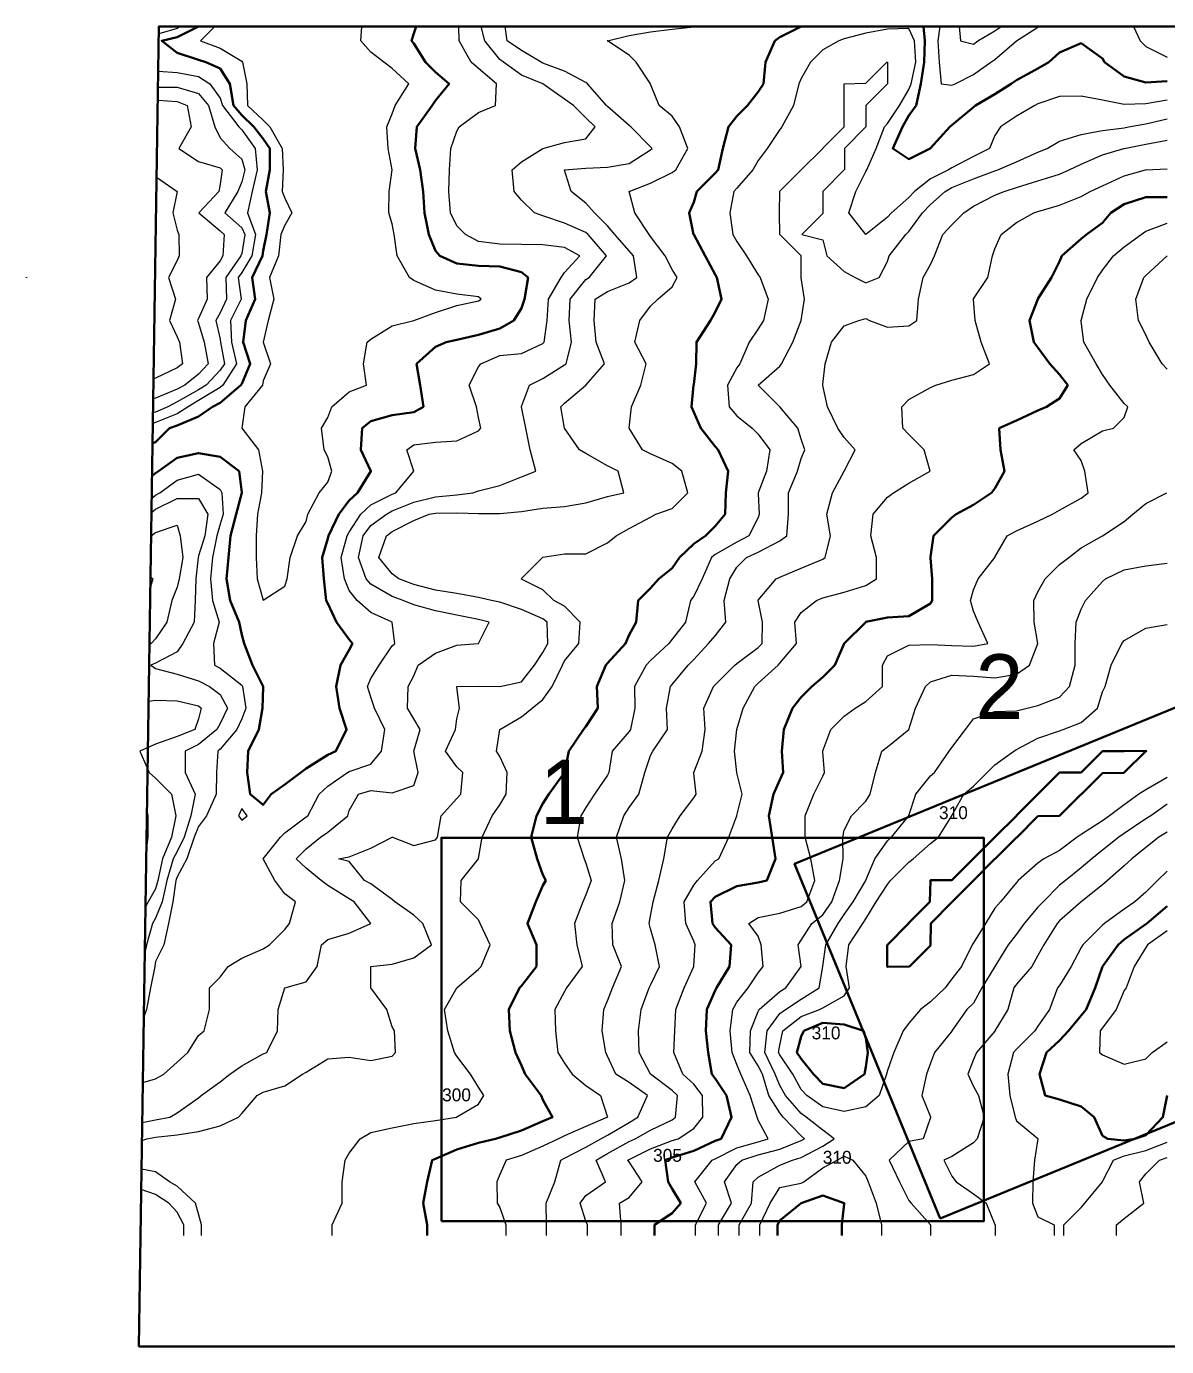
# Model space of a CAD drawing. Header units: inches. Extents: x 323 to 5487, y 274 to 1474.
# Drawn here: x 323 to 1206, y 274 to 1296 of the extents above; entities that cross this region are included whole.
import ezdxf

# ---------------------------------------------------------------- set-up
doc = ezdxf.new("R2010")
doc.units = ezdxf.units.IN
doc.header["$MEASUREMENT"] = 0
doc.layers.add('N47E008', color=7, linetype='Continuous', lineweight=0, true_color=0x8b00a3)
doc.layers.add('Rahmen', color=7, linetype='Continuous')
doc.styles.get("Standard").update_dxf_attribs({"font": 'txt.shx', "height": 5})

msp = doc.modelspace()

# ---------------------------------------------------------------- linework, layer by layer
at = {"lineweight": 30}
for points in [[(410.2, 274.1), (5471.7, 274.1), (5487.2, 1296.3), (425.7, 1296.3)], [(1030.7, 373.2), (1419.2, 532.6), (1306.5, 807.4), (917.9, 648)], [(644.4, 371.1), (1064.4, 371.1), (1064.4, 668.1), (644.4, 668.1)]]:
    msp.add_lwpolyline(points, close=True, dxfattribs=at)
at = {"layer": 'N47E008'}
for points in [[(412.6, 433.7), (416.4, 435.1), (423.1, 436.2), (439.8, 438.1), (456.4, 440.7), (473.1, 445.1), (487.4, 451.8), (489.8, 454.6), (501.7, 468.5), (506.4, 471), (523.1, 475.9), (537, 485.1), (539.8, 486.5), (556.4, 497), (573.1, 498.1), (589.8, 495.6), (606.4, 499), (608.8, 501.8), (608, 518.5), (606.4, 521.8), (602.3, 535.1), (589.8, 551.8), (589.8, 551.8), (589.7, 568.5), (589.8, 568.5), (606.4, 570.1), (623.1, 575.1), (636.7, 585.1), (630.1, 601.8), (623.1, 608.2), (608.3, 618.5), (606.4, 620.3), (589.8, 632.4), (584.8, 635.1), (573.1, 649.7), (564.8, 651.8), (573.1, 653.2), (589.8, 660.1), (606.2, 668.5), (606.4, 668.5), (606.6, 668.5), (623.1, 662.2), (639.8, 666.4), (641.4, 668.5), (644.3, 685.1), (656.4, 698.5), (659.5, 701.8), (661, 718.5), (656.4, 723), (647.6, 735.1), (655.4, 751.8), (656.4, 760.1), (658.5, 768.5), (656.4, 784.7), (656.4, 785.1), (656.4, 785.3), (673.1, 785.5), (689.8, 785.2), (706.4, 788.7), (716.6, 801.8), (723.1, 811.5), (726.9, 818.5), (726.3, 835.1), (723.1, 837.7), (706.4, 844.8), (689.8, 850.4), (683.1, 851.8), (673.1, 854), (656.4, 857.1), (639.8, 859.8), (623.1, 864.2), (611.4, 868.5), (606.4, 872.3), (596, 885.1), (601.8, 901.8), (606.4, 905.1), (623.1, 913.8), (635, 918.5), (639.8, 919.5), (656.4, 919.6), (673.1, 919.1), (689.8, 919.2), (706.4, 920.7), (723.1, 923.2), (739.8, 924.6), (756.4, 927.3), (773.1, 932.2), (785.6, 935.1), (781.4, 951.8), (773.1, 956), (756.4, 965.5), (751.4, 968.5), (739.8, 985.1), (739.7, 985.1), (737, 1001.8), (739.8, 1004.6), (756.4, 1018.5), (756.4, 1018.5), (770.7, 1035.1), (764.3, 1051.8), (762.7, 1068.5), (763.4, 1085.1), (773.1, 1091), (789.8, 1097.6), (795.7, 1101.8), (793.3, 1118.5), (789.8, 1122.6), (778.7, 1135.1), (773.1, 1141.8), (763.1, 1151.8), (756.4, 1159.5), (744.8, 1168.5), (739.8, 1185), (739.7, 1185.1), (739.8, 1185.2), (756.4, 1186.6), (773.1, 1187.2), (789.8, 1190), (806.4, 1200.7), (807.6, 1201.8), (806.4, 1203.1), (791.1, 1218.5), (789.8, 1219.5), (773.1, 1234.3), (772.2, 1235.1), (757.5, 1251.8), (756.4, 1252.8), (739.8, 1261.7), (723.1, 1267.8), (721.6, 1268.5), (706.4, 1277.7), (695.3, 1285.1), (693.7, 1296.3)], [(412.8, 447.6), (423.1, 449.7), (434.2, 451.8), (439.8, 455.1), (456.4, 466.8), (458.5, 468.5), (473.1, 479.1), (480.5, 485.1), (489.8, 491.6), (506.4, 500.7), (509.2, 501.8), (517.6, 518.5), (518, 535.1), (523.1, 551.8), (523.1, 551.8), (539.8, 556.6), (548.1, 568.5), (551.7, 585.1), (556.4, 589.3), (573.1, 594.1), (589.7, 601.8), (577, 618.5), (573.1, 620.9), (556.4, 631.2), (551.3, 635.1), (539.8, 644.5), (532, 651.8), (539.8, 659.6), (550.9, 668.5), (556.4, 672.4), (571.9, 685.1), (573.1, 689.3), (580.3, 701.8), (589.8, 704.7), (606.4, 702.8), (623.1, 708.5), (626.4, 718.5), (623.1, 735), (623.1, 735.1), (623.1, 735.2), (627.9, 751.8), (623.1, 760.1), (618.3, 768.5), (618.6, 785.1), (623.1, 793.5), (626.4, 801.8), (639.8, 810.9), (656.4, 817.1), (672.9, 818.5), (673.1, 818.6), (681.4, 835.1), (673.1, 837.1), (656.4, 840.5), (639.8, 843.8), (623.1, 848.5), (614.8, 851.8), (606.4, 854.9), (589.8, 864.5), (586.3, 868.5), (580.2, 885.1), (583.9, 901.8), (589.8, 909.8), (601.8, 918.5), (606.4, 921.1), (623.1, 928), (639.8, 932.1), (656.4, 933.5), (668.9, 935.1), (673.1, 936.8), (689.8, 940.7), (706.4, 947.6), (717.6, 951.8), (713.1, 968.5), (709.8, 985.1), (706.4, 1001.7), (706.4, 1001.8), (706.4, 1001.9), (712.7, 1018.5), (723.1, 1023.7), (739.8, 1034.1), (741, 1035.1), (745.3, 1051.8), (743.3, 1068.5), (744.1, 1085.1), (756.4, 1100.3), (758.8, 1101.8), (772.4, 1118.5), (758, 1135.1), (756.4, 1136.7), (739.8, 1143.9), (723.1, 1149.7), (716.4, 1151.8), (706.4, 1161.8), (700.9, 1168.5), (699.3, 1185.1), (706.4, 1191.4), (723, 1201.8), (723.1, 1201.8), (739.8, 1206.4), (756.4, 1209.2), (763.4, 1218.5), (756.4, 1225.4), (746.7, 1235.1), (739.8, 1240), (723.1, 1251.8), (723.1, 1251.8), (706.4, 1258.5), (692.6, 1268.5), (689.8, 1270.6), (678.1, 1285.1), (675.2, 1296.3)], [(413.3, 478.7), (423.1, 481.3), (429.4, 485.1), (439.8, 494.4), (448.1, 501.8), (456.4, 515.1), (460.6, 518.5), (464.8, 535.1), (464.8, 551.8), (473.1, 560.1), (479.4, 568.5), (489.8, 574.9), (506.4, 582.1), (511.2, 585.1), (523.1, 597), (526.8, 601.8), (531.4, 618.5), (523.1, 624.7), (515.5, 635.1), (506.4, 651.7), (506.4, 651.8), (506.4, 651.8), (519.8, 668.5), (523.1, 671.8), (539.8, 684.2), (541.1, 685.1), (549.8, 701.8), (556.4, 708.1), (571.6, 718.5), (573.1, 719.3), (589.8, 725.1), (598.1, 735.1), (600.6, 751.8), (592.6, 768.5), (589.8, 776.8), (587.3, 785.1), (589.8, 791.4), (596.2, 801.8), (606.4, 816.6), (608.5, 818.5), (606.4, 834.7), (606.4, 835.1), (589.8, 842.4), (579.1, 851.8), (573.1, 859.4), (569.4, 868.5), (566.8, 885.1), (571.4, 901.8), (573.1, 904.7), (582.1, 918.5), (589.8, 925.9), (606.4, 934.1), (609.2, 935.1), (623.1, 951.8), (617.6, 968.5), (623.1, 972.4), (639.8, 974.3), (656.4, 975.3), (673.1, 983.1), (675, 985.1), (673.1, 993.5), (671.7, 1001.8), (666, 1018.5), (673.1, 1032.8), (675, 1035.1), (689.8, 1041.5), (706.4, 1043), (723.1, 1050.7), (724, 1051.8), (726.4, 1068.5), (727.3, 1085.1), (737.1, 1101.8), (739.8, 1105.7), (751.7, 1118.5), (739.8, 1125.1), (723.1, 1127.2), (706.4, 1127.5), (689.8, 1127.6), (673.1, 1129.6), (663.1, 1135.1), (656.4, 1141.8), (651.4, 1151.8), (650.1, 1168.5), (650.6, 1185.1), (651.7, 1201.8), (656.4, 1215.1), (658.3, 1218.5), (673.1, 1229.6), (686.4, 1235.1), (687, 1251.8), (673.1, 1263.7), (667.6, 1268.5), (658.3, 1285.1), (657.9, 1296.3)], [(442.2, 1296.3), (439.8, 1294.7), (425.6, 1290.6)], [(469.1, 1296.3), (458, 1285.1), (473.1, 1279.4), (489.8, 1269.3), (490.5, 1268.5), (493.8, 1251.8), (494.4, 1235.1), (506.4, 1223.6), (511.6, 1218.5), (521.2, 1201.8), (521.9, 1185.1), (521.1, 1168.5), (523.1, 1163.3), (528.7, 1151.8), (523.1, 1142.4), (520, 1135.1), (518.4, 1118.5), (511.4, 1101.8), (514.8, 1085.1), (510.3, 1068.5), (506.5, 1051.8), (512, 1035.1), (506.4, 1021.8), (505.8, 1018.5), (492.2, 1001.8), (489.8, 985.1), (502.9, 968.5), (505.8, 951.8), (505.2, 935.1), (502.1, 918.5), (500.9, 901.8), (500.9, 885.1), (501.7, 868.5), (506.4, 852), (523.1, 862.9), (525, 868.5), (527.3, 885.1), (533.1, 901.8), (539.8, 912.9), (541, 918.5), (549.8, 935.1), (556.4, 943.5), (559.5, 951.8), (556.4, 962.9), (553.7, 968.5), (551.7, 985.1), (556.4, 993.5), (559.5, 1001.8), (573.1, 1013.3), (586.4, 1018.5), (584.2, 1035.1), (587, 1051.8), (589.8, 1054.2), (606.4, 1064.3), (623, 1068.5), (623.1, 1068.5), (639.8, 1074.7), (656.4, 1080.1), (673.1, 1083.8), (675.2, 1085.1), (673.1, 1086.8), (656.4, 1089), (639.8, 1092.1), (623.1, 1099.4), (619.8, 1101.8), (610.1, 1118.5), (607.8, 1135.1), (606.4, 1143.5), (603.7, 1151.8), (604.1, 1168.5), (606.4, 1185.1), (603.1, 1201.8), (602.3, 1218.5), (606.4, 1228.5), (608.7, 1235.1), (619.3, 1251.8), (606.4, 1263.7), (599.8, 1268.5), (589.8, 1276.2), (582, 1285.1), (582.9, 1296.3)], [(559.8, 360.1), (559.8, 368.5), (567.6, 385.1), (567.6, 401.8), (569.8, 418.5), (573.1, 424), (581.4, 435.1), (589.8, 439.9), (606.4, 443.5), (623.1, 446.8), (639.8, 449.2), (656.2, 451.8), (656.4, 451.9), (673.1, 461.8), (677.3, 468.5), (673.1, 475.1), (666.9, 485.1), (656.4, 499), (654.6, 501.8), (649.3, 518.5), (646.9, 535.1), (656.4, 551.8), (656.4, 551.9), (673.1, 566.4), (675.2, 568.5), (682.2, 585.1), (674.4, 601.8), (673.1, 604.6), (659.2, 618.5), (659.8, 635.1), (673.1, 651.8), (673.1, 652), (676.1, 668.5), (683.7, 685.1), (689.8, 693.5), (694.5, 701.8), (695.3, 718.5), (689.8, 731), (687, 735.1), (689.7, 751.8), (689.8, 751.8), (706.4, 761.8), (714.8, 768.5), (723.1, 775.1), (730.3, 785.1), (738.1, 801.8), (739.8, 805.1), (750.9, 818.5), (751.9, 835.1), (739.8, 847.3), (731.4, 851.8), (723.1, 860.1), (706.4, 868.4), (706.3, 868.5), (706.4, 868.9), (722.7, 885.1), (723.1, 885.2), (739.8, 887.9), (756.4, 887.9), (773.1, 896.3), (779.8, 901.8), (789.8, 907.4), (806.4, 916.4), (810.6, 918.5), (823.1, 923), (835.2, 935.1), (830.7, 951.8), (823.1, 957.8), (806.4, 965.3), (800.2, 968.5), (789.8, 985.1), (789.7, 985.1), (789.8, 985.5), (791.6, 1001.8), (798.9, 1018.5), (802.9, 1035.1), (794.3, 1051.8), (798.1, 1068.5), (806.4, 1079.6), (812, 1085.1), (823.1, 1094.7), (827, 1101.8), (823.1, 1108.1), (817.6, 1118.5), (806.4, 1133.6), (805.3, 1135.1), (794.3, 1151.8), (789.8, 1168.3), (789.7, 1168.5), (789.8, 1168.5), (806.4, 1175), (823.1, 1183.1), (826.1, 1185.1), (835.3, 1201.8), (828.7, 1218.5), (823.1, 1226.8), (813.1, 1235.1), (806.4, 1251.6), (806.3, 1251.8), (795.3, 1268.5), (789.8, 1274), (773.1, 1285), (772.9, 1285.1), (773.1, 1285.2), (789.8, 1289.3), (806.4, 1292.1), (823.1, 1294.1), (839.8, 1295.9), (841.2, 1296.3)], [(1206.4, 1239.2), (1189.8, 1236.4), (1173.1, 1235.9), (1156.4, 1239.1), (1139.8, 1242.3), (1123.1, 1242.1), (1106.4, 1236.3), (1104.1, 1235.1), (1089.8, 1226.8), (1077.3, 1218.5), (1073.1, 1211.8), (1068.9, 1201.8), (1056.4, 1195.6), (1039.8, 1186.8), (1037, 1185.1), (1023.1, 1178.2), (1010.8, 1168.5), (1006.4, 1163.8), (992.9, 1151.8), (989.8, 1148.5), (973.1, 1135.2), (960, 1151.8), (965.4, 1168.5), (973.1, 1183.9), (973.9, 1185.1), (981.1, 1201.8), (987.5, 1218.5), (989.8, 1221), (999.2, 1235.1), (1006.4, 1247.5), (1008.3, 1251.8), (1011.9, 1268.5), (1010.7, 1285.1), (1006.4, 1294.6), (989.8, 1294), (973.1, 1290.9), (956.4, 1286.6), (952.3, 1285.1), (939.8, 1278), (930.3, 1268.5), (923.1, 1256), (921.3, 1251.8), (917.2, 1235.1), (908.1, 1218.5), (906.4, 1216.4), (896.7, 1201.8), (889.8, 1192.5), (885.6, 1185.1), (873.1, 1170.9), (871, 1168.5), (867.9, 1151.8), (870, 1135.1), (873.1, 1129.6), (880.8, 1118.5), (889.8, 1103.9), (891.2, 1101.8), (897.5, 1085.1), (893.9, 1068.5), (889.8, 1062.2), (882.8, 1051.8), (875.5, 1035.1), (873.1, 1031.8), (866.1, 1018.5), (867.2, 1001.8), (873.1, 994.7), (885.2, 985.1), (889.8, 980.6), (898.7, 968.5), (896.3, 951.8), (889.8, 935.2), (889.8, 935.1), (889.8, 934.7), (890.6, 918.5), (889.8, 916.1), (882.6, 901.8), (873.1, 897), (856.4, 887.3), (853.7, 885.1), (846.4, 868.5), (839.8, 855.1), (837.4, 851.8), (833.4, 835.1), (823.1, 821.8), (820.5, 818.5), (806.4, 805.4), (803.1, 801.8), (793.9, 785.1), (794.2, 768.5), (790.9, 751.8), (789.8, 750.4), (776.7, 735.1), (774.2, 718.5), (773.1, 716.6), (762.9, 701.8), (756.4, 691.4), (752.3, 685.1), (749.5, 668.5), (755.1, 651.8), (756.4, 648.5), (760.4, 635.1), (756.4, 624), (753.9, 618.5), (747.5, 601.8), (749.3, 585.1), (753.4, 568.5), (741.3, 551.8), (739.8, 549), (732.2, 535.1), (732.8, 518.5), (734.6, 501.8), (739.8, 493.5), (745.8, 485.1), (756.4, 476.2), (767.6, 468.5), (773.1, 451.8), (756.4, 444.5), (739.8, 437.3), (735.2, 435.1), (723.1, 429.3), (706.4, 422.1), (694.5, 418.5), (689.8, 407.4), (687.4, 401.8), (687.7, 385.1), (689.8, 381.8), (694.2, 368.5), (694.2, 360.1)], [(1030.3, 1296.3), (1028.8, 1285.1), (1030, 1268.5), (1031.4, 1251.8), (1039.8, 1250.7), (1042.2, 1251.8), (1056.4, 1258.9), (1069.8, 1268.5), (1073.1, 1270.7), (1089.7, 1285.1), (1089.8, 1285.2), (1106.4, 1295.6), (1107.4, 1296.3)], [(1045.3, 1296.3), (1046.4, 1285.1), (1056.4, 1282.6), (1059.8, 1285.1), (1073.1, 1292.8), (1077.8, 1296.3)], [(1180.5, 1296.3), (1185.6, 1285.1), (1189.8, 1280.6), (1206.4, 1272.4)], [(725.7, 360.1), (725.7, 368.5), (725.5, 385.1), (732.2, 401.8), (737, 418.5), (739.8, 419.9), (756.4, 428.6), (767.9, 435.1), (773.1, 437.9), (789.8, 447.6), (796.6, 451.8), (804.1, 468.5), (789.8, 478.5), (779.5, 485.1), (773.1, 499), (771.7, 501.8), (768.9, 518.5), (770.3, 535.1), (773.1, 541.8), (777, 551.8), (783.8, 568.5), (777.3, 585.1), (776.7, 601.8), (782.5, 618.5), (786.4, 635.1), (783.8, 651.8), (780.1, 668.5), (785.6, 685.1), (789.8, 691.4), (797.4, 701.8), (802, 718.5), (806.4, 731.8), (808.1, 735.1), (819.5, 751.8), (818.7, 768.5), (821.9, 785.1), (823.1, 786.8), (835.6, 801.8), (839.8, 806), (851.3, 818.5), (856.4, 824.5), (864.8, 835.1), (863.3, 851.8), (867.8, 868.5), (873.1, 877.6), (880.7, 885.1), (889.8, 889.1), (906.4, 897.9), (912, 901.8), (913.1, 918.5), (913.1, 935.1), (920.2, 951.8), (923.1, 961.8), (925.9, 968.5), (923.1, 976.8), (920.5, 985.1), (906.4, 1001.8), (906.4, 1001.8), (889.8, 1018.4), (889.8, 1018.5), (889.8, 1018.5), (906.4, 1033.3), (907.7, 1035.1), (916.7, 1051.8), (923.1, 1068.5), (923.1, 1068.6), (925.6, 1085.1), (923.1, 1101.7), (923.1, 1101.8), (923, 1118.5), (906.4, 1135.1), (906.4, 1135.1), (906.3, 1151.8), (906.4, 1168.5), (906.4, 1168.6), (923, 1185.1), (923.1, 1185.2), (939.7, 1201.8), (939.8, 1201.9), (956.3, 1218.5), (956.4, 1235.1), (956.4, 1251.8), (956.4, 1251.9), (973.1, 1252.2), (989.4, 1268.5), (989.8, 1268.5), (989.9, 1268.5), (989.8, 1251.8), (989.8, 1251.7), (973.2, 1235.1), (973.1, 1218.5), (973.1, 1218.4), (956.5, 1201.8), (956.5, 1185.1), (956.4, 1185.1), (939.8, 1168.5), (939.8, 1151.8), (939.8, 1151.4), (923.5, 1135.1), (939.8, 1131), (942.9, 1118.5), (956.4, 1106.4), (964.8, 1101.8), (973.1, 1097.6), (983.5, 1101.8), (989.8, 1114.3), (991.2, 1118.5), (1004.2, 1135.1), (1006.4, 1137.5), (1017, 1151.8), (1023.1, 1158.3), (1034.6, 1168.5), (1039.8, 1171.4), (1056.4, 1178.2), (1073.1, 1184.4), (1075.2, 1185.1), (1089.8, 1191.3), (1106.4, 1198.9), (1113.6, 1201.8), (1123.1, 1207.4), (1139.8, 1212.6), (1156.4, 1215.6), (1173.1, 1217.8), (1176.4, 1218.5), (1189.8, 1220.9), (1206.4, 1224.8)], [(425.1, 1261.6), (439.8, 1260.6), (456.4, 1257.4), (465.2, 1251.8), (473.1, 1240.7), (474.8, 1235.1), (487.6, 1218.5), (489.8, 1216.2), (500.3, 1201.8), (501.8, 1185.1), (497.9, 1168.5), (494.4, 1151.8), (500.4, 1135.1), (497.6, 1118.5), (489.8, 1105.6), (487.1, 1101.8), (489.3, 1085.1), (481.2, 1068.5), (482, 1051.8), (485.7, 1035.1), (475.3, 1018.5), (473.1, 1016.6), (456.4, 1006.5), (448.4, 1001.8), (439.8, 996.4), (423.1, 989.6), (421, 988.7)], [(425, 1249.3), (439.8, 1249.2), (456.4, 1244.3), (464.1, 1235.1), (469.1, 1218.5), (473.1, 1210.1), (480.7, 1201.8), (489.8, 1193.5), (492.1, 1185.1), (489.8, 1176), (486.9, 1168.5), (476.7, 1151.8), (489.8, 1140.3), (492.3, 1135.1), (489.8, 1120.3), (489.2, 1118.5), (477.4, 1101.8), (478.1, 1085.1), (473.1, 1074.4), (469.8, 1068.5), (473.1, 1054.2), (473.5, 1051.8), (476.4, 1035.1), (473.1, 1030.1), (462.2, 1018.5), (456.4, 1014.8), (439.8, 1005.7), (432.5, 1001.8), (423.1, 997.6), (421.1, 997)], [(424.8, 1239.1), (439.8, 1238.2), (447.6, 1235.1), (450.7, 1218.5), (441.2, 1201.8), (456.4, 1191.6), (473.1, 1186.7), (474.7, 1185.1), (473.1, 1174), (472.1, 1168.5), (456.5, 1151.8), (473.1, 1137.9), (476.3, 1135.1), (475.3, 1118.5), (473.1, 1114.8), (462.5, 1101.8), (463, 1085.1), (456.4, 1070.1), (455.6, 1068.5), (456.4, 1066.6), (460.6, 1051.8), (463.9, 1035.1), (456.4, 1027.1), (445.8, 1018.5), (439.8, 1015.4), (423.1, 1008.3), (421.3, 1007.8)], [(757.6, 360.1), (757.6, 368.5), (756.4, 371.3), (751.8, 385.1), (756.4, 391.1), (771.4, 401.8), (764.3, 418.5), (773.1, 423.6), (789.8, 432.9), (794.5, 435.1), (806.4, 441.8), (823.1, 449.8), (825.7, 451.8), (827.3, 468.5), (823.1, 472.4), (806.4, 485.1), (806.4, 485.1), (797.6, 501.8), (797.1, 518.5), (799.2, 535.1), (805.4, 551.8), (806.4, 553.9), (813.3, 568.5), (810, 585.1), (806.4, 597.6), (805.3, 601.8), (806.4, 607.4), (808.3, 618.5), (812.7, 635.1), (816.7, 651.8), (819.4, 668.5), (823.1, 675.1), (829.4, 685.1), (839.8, 699), (841.6, 701.8), (839.8, 718.1), (839.7, 718.5), (839.8, 718.5), (846.4, 735.1), (848.6, 751.8), (847.6, 768.5), (855.2, 785.1), (856.4, 786.5), (871.7, 801.8), (873.1, 803), (889.8, 815.5), (892.7, 818.5), (893.1, 835.1), (889.8, 851.7), (889.8, 851.8), (889.8, 851.9), (903.7, 868.5), (906.4, 869.8), (923.1, 876.8), (939.8, 883.8), (941.6, 885.1), (945.7, 901.8), (942.8, 918.5), (947.2, 935.1), (956.4, 951.8), (956.4, 951.9), (964.8, 968.5), (956.4, 978), (951.4, 985.1), (943.5, 1001.8), (939.8, 1018.3), (939.7, 1018.5), (939.8, 1018.9), (941.6, 1035.1), (946.4, 1051.8), (956.4, 1064.3), (967.6, 1068.5), (973.1, 1070), (975.9, 1068.5), (989.8, 1063.3), (1006.4, 1064.3), (1012.7, 1068.5), (1013.9, 1085.1), (1017.6, 1101.8), (1023.1, 1111.8), (1026.4, 1118.5), (1032.8, 1135.1), (1039.8, 1142.7), (1048.9, 1151.8), (1056.4, 1157), (1073.1, 1165.7), (1080.3, 1168.5), (1089.8, 1171.5), (1106.4, 1176.8), (1123.1, 1181.8), (1130.5, 1185.1), (1139.8, 1189.5), (1156.4, 1196.8), (1173, 1201.8), (1173.1, 1201.8), (1189.8, 1205), (1206.4, 1208.3)], [(783.6, 360.1), (783.6, 368.5), (782.4, 385.1), (789.8, 389.6), (800, 401.8), (789.8, 417.1), (788.8, 418.5), (789.8, 419), (806.4, 427.3), (823.1, 433.6), (827.7, 435.1), (839.8, 443), (846.9, 451.8), (846.7, 468.5), (839.8, 477.2), (831.4, 485.1), (824.3, 501.8), (825.3, 518.5), (826.1, 535.1), (832.5, 551.8), (839.8, 568.5), (839.8, 568.9), (841, 585.1), (839.8, 587.9), (833.8, 601.8), (832.5, 618.5), (839.8, 631.4), (842.8, 635.1), (856.4, 650.1), (859.2, 651.8), (866.9, 668.5), (873.1, 685.1), (873.1, 685.2), (877.3, 701.8), (873.1, 718.4), (873.1, 718.5), (871.3, 735.1), (873.1, 751.8), (873.1, 751.9), (878.2, 768.5), (887.2, 785.1), (889.8, 787.7), (905.1, 801.8), (906.4, 803.2), (919.5, 818.5), (918, 835.1), (923.1, 842.5), (935, 851.8), (939.8, 853.9), (956.4, 858.1), (973.1, 863.3), (981.4, 868.5), (981.4, 885.1), (977, 901.8), (978.7, 918.5), (989.8, 931.8), (994.5, 935.1), (1006.4, 942.7), (1023, 951.8), (1018.3, 968.5), (1006.4, 980.4), (1001.7, 985.1), (1000.9, 1001.8), (1006.4, 1007.4), (1023.1, 1016.6), (1027.3, 1018.5), (1039.8, 1022.3), (1056.4, 1026.8), (1068.9, 1035.1), (1062.5, 1051.8), (1057.8, 1068.5), (1056.4, 1084.7), (1056.4, 1085.1), (1056.4, 1085.2), (1067.6, 1101.8), (1071.3, 1118.5), (1073.1, 1124), (1077.9, 1135.1), (1089.8, 1144.4), (1103.1, 1151.8), (1106.4, 1152.9), (1123.1, 1157.8), (1139.8, 1164.6), (1146.9, 1168.5), (1156.4, 1172.9), (1173.1, 1180.5), (1189.7, 1185.1), (1189.8, 1185.2), (1206.4, 1186.1)], [(423.9, 1179.5), (439.8, 1168.5), (439.8, 1168.5), (439.8, 1168.4), (436.4, 1151.8), (439.8, 1138.5), (441.2, 1135.1), (441.4, 1118.5), (439.8, 1115.1), (433.1, 1101.8), (438.5, 1085.1), (433.9, 1068.5), (439.8, 1056), (441.5, 1051.8), (443.9, 1035.1), (439.8, 1032), (423.1, 1024), (421.5, 1023.7)], [(841.2, 360.1), (841.2, 368.5), (849.6, 385.1), (840.8, 401.8), (854.1, 418.5), (856.4, 419.6), (873.1, 427.9), (889.8, 432.7), (897.5, 435.1), (889.8, 449.4), (889, 451.8), (883.5, 468.5), (876.3, 485.1), (873.1, 492.5), (869.6, 501.8), (868, 518.5), (870.1, 535.1), (873.1, 540.7), (882, 551.8), (889.8, 563.5), (893.6, 568.5), (892, 585.1), (889.8, 591.8), (882.6, 601.8), (889.8, 606.4), (906.4, 609.7), (923.1, 614.9), (927.5, 618.5), (933.6, 635.1), (930.4, 651.8), (926.2, 668.5), (926.1, 685.1), (932.8, 701.8), (939.8, 715.7), (941.2, 718.5), (939.8, 734.7), (939.8, 735.1), (939.8, 735.3), (946, 751.8), (956.4, 762.2), (964.8, 768.5), (973.1, 773.5), (986.1, 785.1), (985.9, 801.8), (989.8, 808.9), (1006.4, 817.3), (1023.1, 817.6), (1039.8, 816.8), (1056.4, 816.4), (1067.6, 818.5), (1060.1, 835.1), (1056.4, 843.5), (1054.2, 851.8), (1056.4, 860.1), (1060.1, 868.5), (1073.1, 885.1), (1073.1, 885.2), (1082.6, 901.8), (1089.8, 905.7), (1106.4, 913.3), (1117.6, 918.5), (1123.1, 921.8), (1139.8, 931), (1145.3, 935.1), (1142.8, 951.8), (1139.8, 960.1), (1134.2, 968.5), (1139.8, 973.2), (1156.4, 983.1), (1164.8, 985.1), (1173.1, 993.5), (1175.9, 1001.8), (1173.1, 1004.2), (1162, 1018.5), (1156.4, 1026.8), (1151.4, 1035.1), (1141.9, 1051.8), (1139.8, 1068.1), (1139.7, 1068.5), (1139.8, 1068.6), (1144.3, 1085.1), (1152.6, 1101.8), (1156.4, 1107.4), (1164.8, 1118.5), (1173.1, 1125.6), (1186.4, 1135.1), (1189.8, 1137.7), (1206.4, 1144)], [(1206.4, 1031), (1202.7, 1035.1), (1192.6, 1051.8), (1189.8, 1057.4), (1184.2, 1068.5), (1182.1, 1085.1), (1188.4, 1101.8), (1189.8, 1103.5), (1206.4, 1118.5)], [(420.1, 931), (423.1, 933.4), (426.3, 935.1), (439.8, 944.9), (456.4, 949.6), (473.1, 937.7), (474.3, 935.1), (475.5, 918.5), (473.1, 910.8), (470.5, 901.8), (467.3, 885.1), (465.7, 868.5), (467.1, 851.8), (472.4, 835.1), (467.9, 818.5), (468.6, 801.8), (473.1, 799.5), (489.8, 786.1), (490.4, 785.1), (492.9, 768.5), (489.8, 760.1), (486.1, 751.8), (473.1, 736.6), (471.2, 735.1), (470.3, 718.5), (469.9, 701.8), (462.6, 685.1), (456.4, 676.8), (453, 668.5), (447.2, 651.8), (439.8, 637.8), (438.9, 635.1), (436.5, 618.5), (433.2, 601.8), (429.6, 585.1), (423.1, 572.2), (422.4, 568.5), (419.2, 551.8), (416.1, 535.1), (414.1, 529.5)], [(420, 919.8), (423.1, 922.4), (439.8, 930.8), (456.4, 930.8), (463.5, 918.5), (461.3, 901.8), (456.4, 886.3), (456, 885.1), (454.4, 868.5), (453.7, 851.8), (452.9, 835.1), (444.2, 818.5), (439.8, 812.1), (423.1, 803.2), (419.4, 801.8), (423.1, 799.2), (439.8, 794.8), (456.4, 789.5), (464.8, 785.1), (473.1, 778.9), (478.9, 768.5), (473.1, 756.6), (470.6, 751.8), (456.4, 740.2), (446, 735.1), (446, 718.5), (453.7, 701.8), (450.3, 685.1), (445.3, 668.5), (439.8, 657.4), (436.8, 651.8), (431.9, 635.1), (428.3, 618.5), (423.1, 605.8), (420.7, 601.8), (416, 585.1), (414.8, 578.9)], [(859, 360.1), (859, 368.5), (869.1, 385.1), (863.6, 401.8), (873.1, 415.1), (877, 418.5), (889.8, 422.5), (906.4, 427), (923.1, 433.6), (925.7, 435.1), (923.1, 437.2), (909.1, 451.8), (906.4, 455), (897.9, 468.5), (893, 485.1), (889.8, 491.5), (883.2, 501.8), (883.8, 518.5), (889.8, 533.6), (890.6, 535.1), (906.4, 549), (911.2, 551.8), (923.1, 568.5), (920.7, 585.1), (923.1, 588.8), (931.4, 601.8), (939.8, 608.3), (946.8, 618.5), (952.8, 635.1), (955.5, 651.8), (955.2, 668.5), (956.4, 674), (962, 685.1), (973.1, 696.3), (976.4, 701.8), (980.5, 718.5), (985.6, 735.1), (989.8, 738.5), (1006.4, 751.8), (1006.4, 751.9), (1011.6, 768.5), (1019.4, 785.1), (1023.1, 788.8), (1039.8, 794), (1056.4, 793.1), (1073.1, 792), (1089.8, 794.7), (1099.8, 801.8), (1106.4, 818.5), (1103.4, 835.1), (1103.1, 851.8), (1106.4, 858.5), (1112, 868.5), (1123.1, 879.6), (1130.3, 885.1), (1139.8, 892.5), (1156.4, 901.8), (1156.4, 901.9), (1173.1, 912.9), (1179.8, 918.5), (1189.8, 926.8), (1206.3, 935.1)], [(419.7, 901.8), (419.8, 901.8), (423.1, 904.4), (439.8, 910.1), (442.2, 901.8), (444.1, 885.1), (441.3, 868.5), (439.8, 862.2), (435.6, 851.8), (431.8, 835.1), (423.1, 822), (419.8, 818.5), (418.4, 817.8)], [(875, 360.1), (875, 368.5), (884.6, 385.1), (885.9, 401.8), (889.8, 405.3), (906.4, 414.6), (916.4, 418.5), (923.1, 420.6), (939.8, 429.4), (948.6, 435.1), (939.8, 441.7), (926.8, 451.8), (923.1, 454.5), (911, 468.5), (906.4, 476.3), (902.9, 485.1), (894.9, 501.8), (896.7, 518.5), (906.4, 531.9), (910.8, 535.1), (923.1, 543.2), (937, 551.8), (939.8, 568.5), (939.8, 568.6), (942, 585.1), (951.8, 601.8), (956.4, 608.7), (963.4, 618.5), (973.1, 635.1), (973.1, 635.2), (980, 651.8), (989.8, 665.7), (993.1, 668.5), (1006.4, 685.1), (1006.4, 685.2), (1011.7, 701.8), (1023.1, 715.9), (1026.4, 718.5), (1037.7, 735.1), (1039.8, 737.9), (1050.2, 751.8), (1056.4, 760.1), (1073.1, 765.7), (1089.8, 766.4), (1098.1, 768.5), (1106.4, 770.6), (1123.1, 776.8), (1130.9, 785.1), (1135.3, 801.8), (1135.3, 818.5), (1135.9, 835.1), (1139.8, 845.1), (1143.1, 851.8), (1156.4, 866.6), (1158.8, 868.5), (1173.1, 875.6), (1189.8, 878.7), (1206.4, 880.6)], [(419.2, 870), (421, 868.5), (419.1, 862.3)], [(1206.4, 714.7), (1189.8, 705.3), (1184.6, 701.8), (1173.1, 693.5), (1161.7, 685.1), (1156.4, 681.2), (1139.8, 670.6), (1136.7, 668.5), (1123.1, 658.2), (1111, 651.8), (1106.4, 648.5), (1091.1, 635.1), (1089.8, 633.5), (1077.3, 618.5), (1073.1, 613.5), (1065.8, 601.8), (1056.4, 586.8), (1055.5, 585.1), (1047.1, 568.5), (1039.8, 558.8), (1034.6, 551.8), (1023.1, 541), (1015.4, 535.1), (1006.4, 524.5), (1002, 518.5), (994.7, 501.8), (989.8, 487.9), (989.1, 485.1), (983.5, 468.5), (973.1, 459.7), (956.4, 456.2), (939.8, 459.8), (927.3, 468.5), (923.1, 473.2), (916.7, 485.1), (906.4, 500), (905.6, 501.8), (906.4, 507.4), (908.9, 518.5), (923.1, 529.7), (937.2, 535.1), (939.8, 536.5), (956.4, 545.7), (960.4, 551.8), (958, 568.5), (959.9, 585.1), (970.7, 601.8), (973.1, 605.4), (981.1, 618.5), (989.8, 631.8), (992.3, 635.1), (1006.4, 649.3), (1009.8, 651.8), (1023.1, 663.6), (1029.5, 668.5), (1039.7, 685.1), (1039.8, 685.2), (1049, 701.8), (1056.4, 707.9), (1067.1, 718.5), (1073.1, 724.5), (1087.7, 735.1), (1089.8, 736.5), (1106.4, 745.1), (1123.1, 750.8), (1125.9, 751.8), (1139.8, 757.4), (1152.6, 768.5), (1156.4, 781), (1158.5, 785.1), (1163.1, 801.8), (1171.3, 818.5), (1173.1, 820.9), (1189.8, 830.4), (1206.4, 833.1)], [(417.8, 773.9), (423.1, 774.5), (439.8, 774), (456.4, 770.1), (458.4, 768.5), (456.4, 760.1), (453.4, 751.8), (439.8, 746.4), (423.1, 740.5), (411, 735.1), (418.2, 718.5), (423.1, 714.1), (435.4, 701.8), (438.9, 685.1), (435.3, 668.5), (428.4, 651.8), (424.8, 635.1), (423.1, 628.5), (417.3, 618.5), (415.4, 614.6)], [(416.5, 687.7), (417.2, 685.1), (417.2, 668.5), (416.1, 660.5)], [(1206.4, 694), (1193.9, 685.1), (1189.8, 682.6), (1173.1, 671.4), (1168.9, 668.5), (1156.4, 658.5), (1148.1, 651.8), (1139.8, 644.7), (1127.7, 635.1), (1123.1, 631.3), (1110.3, 618.5), (1106.4, 614.3), (1095.7, 601.8), (1089.8, 593.5), (1083.4, 585.1), (1073.1, 568.5), (1073.1, 568.4), (1062.9, 551.8), (1056.4, 540.1), (1051.4, 535.1), (1039.8, 518.5), (1039.8, 518.4), (1026.4, 501.8), (1023.1, 493.5), (1020.1, 485.1), (1016.4, 468.5), (1023.1, 451.9), (1023.2, 451.8), (1023.1, 451.4), (1017.6, 435.1), (1006.4, 432.8), (991.1, 418.5), (999.2, 401.8), (1006.4, 387.2), (1008.1, 385.1), (1023.1, 368.5), (1023.2, 368.5), (1023.2, 360.1)], [(1206.4, 672.4), (1200, 668.5), (1189.8, 660.6), (1179.1, 651.8), (1173.1, 646.3), (1160.3, 635.1), (1156.4, 631.6), (1139.8, 618.5), (1139.8, 618.4), (1123.1, 603.8), (1121.3, 601.8), (1110.9, 585.1), (1106.4, 576.8), (1101.7, 568.5), (1089.8, 554.6), (1087.7, 551.8), (1083.1, 535.1), (1073.1, 518.5), (1073.1, 518.4), (1058.7, 501.8), (1056.4, 496.3), (1052, 485.1), (1056.4, 475.6), (1060.3, 468.5), (1064.8, 451.8), (1059.2, 435.1), (1056.4, 431.8), (1039.8, 421.4), (1033.5, 418.5), (1039.8, 406), (1043.1, 401.8), (1056.4, 392.3), (1066.4, 385.1), (1073.1, 368.7), (1073.2, 368.5), (1073.2, 360.1)], [(1206.4, 642.1), (1198.9, 635.1), (1189.8, 626), (1181.4, 618.5), (1173.1, 612.9), (1158, 601.8), (1156.4, 600.5), (1141.1, 585.1), (1139.8, 583.1), (1132, 568.5), (1123.1, 553.7), (1121.6, 551.8), (1115.4, 535.1), (1106.4, 522.2), (1103.9, 518.5), (1089.8, 504.4), (1087.4, 501.8), (1083.1, 485.1), (1084.5, 468.5), (1088.8, 451.8), (1089.8, 449), (1106.4, 435.2), (1106.5, 435.1), (1106.4, 434.9), (1103.7, 418.5), (1102.3, 401.8), (1102.1, 385.1), (1106.4, 374.7), (1118.9, 368.5), (1118.9, 360.1)], [(1206.4, 595.9), (1191.2, 585.1), (1189.8, 583.1), (1180.8, 568.5), (1174.6, 551.8), (1173.1, 549.7), (1167, 535.1), (1156.4, 520.9), (1154.5, 518.5), (1154.1, 501.8), (1156.4, 500), (1173.1, 492.8), (1189.8, 496.8), (1194.8, 501.8), (1206.4, 510.1)], [(1126.4, 360.1), (1126.4, 368.5), (1139.8, 381.8), (1142.6, 385.1), (1156.4, 401.8), (1156.4, 401.9), (1164.8, 418.5), (1173.1, 421.8), (1189.8, 426), (1206.4, 432.3)], [(890.9, 360.1), (890.9, 368.5), (899, 385.1), (906.4, 397.2), (923.1, 400.6), (925.2, 401.8), (939.8, 412.4), (950.9, 418.5), (956.4, 421.6), (963.1, 418.5), (973.1, 406), (975, 401.8), (981, 385.1), (985.3, 368.5), (985.3, 360.1)], [(1167.1, 360.1), (1167.1, 368.5), (1173.1, 373.2), (1188.3, 385.1), (1185, 401.8), (1189.8, 407.9), (1200.4, 418.5), (1206.4, 420.4)], [(458.7, 360.1), (458.7, 368.5), (456.4, 376.8), (454.1, 385.1), (439.8, 398.2), (433.8, 401.8), (423.1, 409.3), (412.3, 411.5)], [(445, 360.1), (445, 368.5), (439.8, 378.3), (433.3, 385.1), (423.1, 391.9), (412, 395.7)]]:
    msp.add_lwpolyline(points, dxfattribs=at)
at = {"layer": 'N47E008', "lineweight": 30}
for points in [[(420.4, 948.3), (423.1, 950.4), (425.3, 951.8), (439.8, 962.1), (456.4, 965.9), (473.1, 962.9), (487.7, 951.8), (489.8, 935.3), (489.8, 935.1), (489.8, 935.1), (485.4, 918.5), (481.2, 901.8), (479.6, 885.1), (477.9, 868.5), (480.8, 851.8), (487.9, 835.1), (489.8, 825.1), (491.6, 818.5), (498.1, 801.8), (506.4, 785.2), (506.5, 785.1), (506.4, 784.7), (505.9, 768.5), (503, 751.8), (494.8, 735.1), (493.9, 718.5), (496.4, 701.8), (506.4, 693.5), (512.7, 701.8), (523.1, 709.4), (535.6, 718.5), (539.8, 721.8), (556.4, 732.4), (562.7, 735.1), (571, 751.8), (565.5, 768.5), (562.9, 785.1), (566.2, 801.8), (573.1, 813.7), (575.5, 818.5), (573.1, 821.5), (563.1, 835.1), (556.4, 849.4), (555.3, 851.8), (553.3, 868.5), (552, 885.1), (556.4, 899.7), (557, 901.8), (565.1, 918.5), (573.1, 929.3), (579.4, 935.1), (589.8, 951.8), (582.1, 968.5), (583.1, 985.1), (589.8, 990.7), (606.4, 995.3), (623.1, 997.6), (630.5, 1001.8), (628.1, 1018.5), (625.2, 1035.1), (639.8, 1048.1), (648.1, 1051.8), (656.4, 1053.5), (673.1, 1057.4), (689.8, 1062.3), (700.4, 1068.5), (706.4, 1078), (708.7, 1085.1), (711.6, 1101.8), (706.4, 1106), (689.8, 1110.4), (673.1, 1111), (656.4, 1112.7), (643.1, 1118.5), (639.8, 1122.6), (634.8, 1135.1), (631.4, 1151.8), (630.3, 1168.5), (628.1, 1185.1), (624.2, 1201.8), (625.3, 1218.5), (637.4, 1235.1), (639.8, 1238.8), (650.4, 1251.8), (639.8, 1260.8), (632.1, 1268.5), (623.1, 1283.1), (621.3, 1285.1), (623.1, 1290.7), (624.8, 1296.3)], [(456.4, 1296.3), (439.8, 1287.9), (427.9, 1285.1), (439.8, 1275.9), (456.4, 1270.3), (462, 1268.5), (473.1, 1263.7), (480.5, 1251.8), (483.5, 1235.1), (489.8, 1227.6), (499.2, 1218.5), (506.4, 1209.3), (511.7, 1201.8), (511.7, 1185.1), (508.5, 1168.5), (511.5, 1151.8), (509.1, 1135.1), (506.4, 1122.6), (505.8, 1118.5), (497.9, 1101.8), (500.3, 1085.1), (492.9, 1068.5), (491, 1051.8), (496.4, 1035.1), (489.8, 1019.6), (489.2, 1018.5), (473.1, 1004.7), (467.2, 1001.8), (456.4, 994.2), (439.8, 987.3), (433.9, 985.1), (423.1, 974.4), (420.8, 973.6)], [(633.5, 360.1), (633.5, 368.5), (630.3, 385.1), (633.5, 401.8), (637.4, 418.5), (639.8, 419.6), (656.4, 426.8), (673.1, 431.8), (686.4, 435.1), (689.8, 436.1), (706.4, 441.3), (723.1, 448.6), (730.5, 451.8), (723.1, 465.1), (721.6, 468.5), (709.2, 485.1), (706.4, 491.8), (701.9, 501.8), (697.4, 518.5), (696.7, 535.1), (704.9, 551.8), (706.4, 553.5), (718, 568.5), (718, 585.1), (711, 601.8), (717.6, 618.5), (723.1, 631), (725.2, 635.1), (723.1, 639.3), (718.6, 651.8), (714, 668.5), (718, 685.1), (723.1, 694.7), (727.7, 701.8), (739.7, 718.5), (739.8, 718.7), (743.1, 735.1), (754.4, 751.8), (756.4, 754.2), (765.5, 768.5), (764.8, 785.1), (771.7, 801.8), (773.1, 803.3), (787, 818.5), (789.8, 825.1), (795.3, 835.1), (796.9, 851.8), (806.4, 861.3), (812.7, 868.5), (823.1, 876.8), (828.7, 885.1), (839.8, 895.6), (848.9, 901.8), (856.4, 909.4), (864.1, 918.5), (864.8, 935.1), (866.4, 951.8), (858.8, 968.5), (856.4, 970.9), (845.3, 985.1), (839.8, 997.6), (838.1, 1001.8), (839.7, 1018.5), (839.8, 1018.9), (841.6, 1035.1), (841.9, 1051.8), (852.7, 1068.5), (856.4, 1075.1), (861.4, 1085.1), (857.7, 1101.8), (856.4, 1104.2), (848.8, 1118.5), (839.8, 1135.1), (839.7, 1135.1), (836.4, 1151.8), (839.8, 1160.1), (842.3, 1168.5), (856.4, 1182.6), (858.7, 1185.1), (862.4, 1201.8), (866.7, 1218.5), (873.1, 1226.8), (881.4, 1235.1), (889.8, 1245.6), (893.9, 1251.8), (895.3, 1268.5), (902.7, 1285.1), (906.4, 1287.9), (923.1, 1296.3)], [(1017.8, 1296.3), (1018.9, 1285.1), (1018.4, 1268.5), (1015.8, 1251.8), (1012, 1235.1), (1006.4, 1227.3), (1001.4, 1218.5), (993.9, 1201.8), (1006.4, 1193.5), (1023, 1201.8), (1023.1, 1201.9), (1038.1, 1218.5), (1039.8, 1219.9), (1056.4, 1233.8), (1058, 1235.1), (1073.1, 1243.9), (1085.6, 1251.8), (1089.8, 1254.7), (1106.4, 1263.6), (1114.8, 1268.5), (1123.1, 1276), (1139.8, 1283.3), (1156.4, 1271.3), (1158, 1268.5), (1173.1, 1257.4), (1189.8, 1252.7), (1206.4, 1253.9)], [(809.5, 360.1), (809.5, 368.5), (823.1, 377.3), (829.8, 385.1), (823.1, 396.3), (820.1, 401.8), (817.6, 418.5), (823.1, 420.6), (839.8, 425.7), (856.4, 433.5), (861, 435.1), (869.2, 451.8), (865.2, 468.5), (856.4, 481.6), (853.8, 485.1), (850.9, 501.8), (849.3, 518.5), (850, 535.1), (856.4, 549.7), (857.4, 551.8), (867.6, 568.5), (868.9, 585.1), (856.4, 598.5), (854.3, 601.8), (852.8, 618.5), (856.4, 622.4), (873.1, 630.7), (889.8, 633.4), (896.4, 635.1), (903.1, 651.8), (900.6, 668.5), (898.1, 685.1), (901.7, 701.8), (906.4, 712.9), (909.2, 718.5), (908, 735.1), (909.5, 751.8), (916.4, 768.5), (923.1, 776.8), (931.4, 785.1), (939.8, 792.5), (949, 801.8), (956.4, 818.5), (956.4, 818.5), (973, 835.1), (973.1, 835.2), (989.8, 838.6), (1006.4, 839.6), (1023.1, 849.4), (1024.4, 851.8), (1024.5, 868.5), (1023.1, 884.7), (1023.1, 885.1), (1023.1, 885.5), (1025.5, 901.8), (1039.8, 916.1), (1043.1, 918.5), (1056.4, 925.9), (1070.3, 935.1), (1073.1, 938.5), (1080.5, 951.8), (1077.3, 968.5), (1076.4, 985.1), (1089.8, 991.2), (1106.4, 999), (1113.1, 1001.8), (1123.1, 1008.1), (1129.5, 1018.5), (1123.1, 1026.8), (1115.5, 1035.1), (1106.4, 1047.6), (1103.1, 1051.8), (1099.8, 1068.5), (1106.4, 1085.1), (1106.4, 1085.2), (1116.9, 1101.8), (1123.1, 1114.3), (1125, 1118.5), (1139.8, 1131.8), (1143.9, 1135.1), (1156.4, 1144.2), (1162.9, 1151.8), (1173.1, 1158.5), (1189.8, 1164.1), (1206.4, 1164.1)], [(1206.4, 615), (1190.6, 601.8), (1189.8, 601.1), (1173.1, 589.3), (1168.5, 585.1), (1156.5, 568.5), (1156.4, 568.4), (1150.6, 551.8), (1143.7, 535.1), (1139.8, 530.4), (1130, 518.5), (1123.1, 511.2), (1113.1, 501.8), (1107.7, 485.1), (1112, 468.5), (1123.1, 465.3), (1139.8, 460.1), (1150, 451.8), (1156.4, 437.2), (1160.6, 435.1), (1173.1, 433.7), (1181.4, 435.1), (1189.8, 437.8), (1203.1, 451.8), (1206.4, 468.5)], [(904.8, 360.1), (904.8, 368.5), (906.4, 371.8), (923.1, 385.1), (923.1, 385.2), (939.8, 391), (956.4, 385.2), (956.5, 385.1), (956.4, 384.7), (954.6, 368.5), (954.6, 360.1)]]:
    msp.add_lwpolyline(points, dxfattribs=at)
at = {"layer": 'N47E008'}
for points in [[(323.1, 1101.6), (323.1, 1101.8), (323.1, 1102), (323.2, 1101.8)], [(489.8, 681.8), (493.9, 685.1), (489.8, 690.7), (487.4, 685.1)]]:
    msp.add_lwpolyline(points, close=True, dxfattribs=at)
at = {"layer": 'N47E008', "lineweight": 30}
for points in [[(1006.9, 568.5), (1006.4, 568.4), (989.8, 568.1), (989.7, 568.5), (989.7, 585.1), (989.8, 585.3), (1006.2, 601.8), (1006.4, 602.2), (1022.7, 618.5), (1023.1, 635.1), (1023.1, 635.2), (1039.8, 635.3), (1056.2, 651.8), (1056.4, 651.9), (1073, 668.5), (1073.1, 668.6), (1089.7, 685.1), (1089.8, 685.3), (1106.3, 701.8), (1106.4, 701.9), (1123, 718.5), (1123.1, 718.5), (1139.8, 718.6), (1156.3, 735.1), (1156.4, 735.2), (1173.1, 735.2), (1189.8, 735.5), (1190.2, 735.1), (1189.8, 735.1), (1173.2, 718.5), (1173.1, 718.4), (1156.4, 718.1), (1140.2, 701.8), (1139.8, 701.7), (1123.2, 685.1), (1123.1, 685.1), (1106.4, 684.7), (1090.2, 668.5), (1089.8, 668.4), (1073.2, 651.8), (1073.1, 651.7), (1056.5, 635.1), (1056.4, 635), (1039.9, 618.5), (1039.8, 618.1), (1023.5, 601.8), (1023.2, 585.1), (1023.1, 584.7)], [(972.1, 485.1), (956.4, 474.3), (939.8, 477.5), (932.7, 485.1), (923.1, 497), (919.7, 501.8), (923.1, 514.3), (925.2, 518.5), (939.8, 524.8), (956.4, 523.6), (971.3, 518.5), (973.1, 512.9), (974.6, 501.8), (973.1, 490.7)]]:
    msp.add_lwpolyline(points, close=True, dxfattribs=at)

# ---------------------------------------------------------------- texts
at = {"layer": 'Rahmen', "char_height": 50, "attachment_point": 1}
for s, insert in [(' {\\fMangal|b0|i0|c0|p18;2}', (1013.4, 810.1)), (' {\\fMangal|b0|i0|c0|p18;1}', (676, 728.6)), (' {\\fMangal|b0|i0|c0|p18;\\H0.2x;310}', (985.2, 692.5)), (' {\\fMangal|b0|i0|c0|p18;\\H0.2x;310}', (886.6, 522)), (' {\\fMangal|b0|i0|c0|p18;\\H0.2x;300}', (600.4, 474)), (' {\\fMangal|b0|i0|c0|p18;\\H0.2x;305}', (763.8, 427.2)), (' {\\fMangal|b0|i0|c0|p18;\\H0.2x;310}', (895.2, 425.7))]:
    msp.add_mtext_dynamic_manual_height_columns(s, width=423.062, gutter_width=1, heights=[0], dxfattribs=dict(at, insert=insert))

doc.saveas('drawing.dxf')
